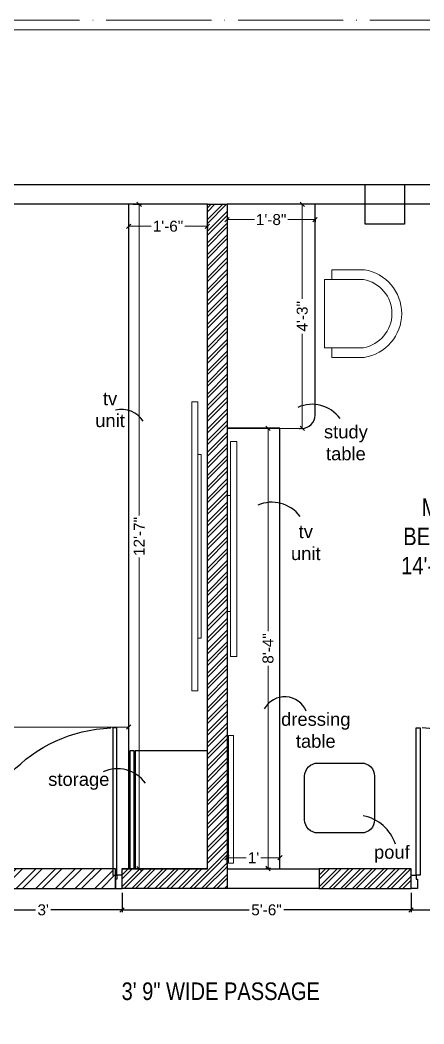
# Model space of a CAD drawing. Header units: millimetres. Extents: x 56222 to 3066687, y -650199 to -121287.
# Drawn here: x 150168.3 to 150260.5, y -177997.5 to -177768.6 of the extents above; entities that cross this region are included whole.
import ezdxf

# ---------------------------------------------------------------- set-up
doc = ezdxf.new("R2010")
doc.units = ezdxf.units.MM
doc.header["$MEASUREMENT"] = 0
doc.header["$PDMODE"] = 35
doc.linetypes.add('ACAD_ISO04W100', pattern=[30, 24, -3, 0, -3])
doc.layers.get('Defpoints').update_dxf_attribs({"color": 220})
doc.layers.add('AR DOOR', color=40, linetype='Continuous')
doc.layers.add('AR ELE-5', color=134, linetype='Continuous')
for name, color, linetype, lineweight in [('COLUMN', 1, 'Continuous', 30), ('dim05', 1, 'Continuous', 13), ('ELEVATION ( SPIRAL STAIR )', 250, 'Continuous', 9), ('FIRST FLOOR ( TEXT )', 7, 'Continuous', 9), ('FURNITURE', 32, 'Continuous', 9), ('GROUND FLOOR', 7, 'Continuous', 9), ('GROUND FLOOR  ( PLINE )', 251, 'Continuous', 30), ('Labelling', 1, 'Continuous', 25), ('SECOND FLOOR', 7, 'Continuous', 9), ('SECOND FLOOR  ( PLINE )', 251, 'Continuous', 30), ('wall', 7, 'Continuous', 30), ('XX~SLAB ( BEAM )~ ( DIM )', 7, 'Continuous', 9)]:
    doc.layers.add(name, color=color, linetype=linetype, lineweight=lineweight)
doc.layers.add('XX~SLAB ( PLINE )', color=251, linetype='Continuous', plot=False)
doc.styles.add('Arial', font='arial.ttf')
doc.styles.add('KATHA', font='swissc.ttf')
doc.styles.get("Standard").update_dxf_attribs({"font": 'arial.ttf', "height": 6})
doc.styles.add('style4', font='ARIALN.TTF')
doc.dimstyles.new('ISO-25', dxfattribs={"dimtxt": 2.5, "dimasz": 1, "dimexe": 0.5, "dimexo": 1, "dimtad": 0, "dimdec": 1, "dimlunit": 4, "dimtxsty": 'Standard', "dimblk": 'OBLIQUE', "dimcen": 2.5, "dimclrd": 1, "dimclre": 1, "dimclrt": 5, "dimadec": 0, "dimazin": 0, "dimtfac": 1, "dimtdec": 1, "dimtmove": 0, "dimatfit": 3, "dimfxl": 1, "dimlwd": -1, "dimarcsym": 0})
pattern_1 = [(45, (-15.878, -723.9666), (-1.325825215, 1.325825215), []), (45, (-14.994, -723.9666), (-1.325825215, 1.325825215), [])]

# ---------------------------------------------------------------- blocks, each defined once
blk = doc.blocks.new('*U256')
for points in [[(-1160, 0), (-1120, 0), (-1120, 30), (-1110, 30), (-1110, 100), (-1160, 100)], [(40, 0), (0, 0), (0, 30), (-10, 30), (-10, 100), (40, 100)], [(0, 0), (0, -1120), (-30, -1120), (-30, 0)]]:
    blk.add_lwpolyline(points, close=True)
at = {"layer": 'AR ELE-5', "linetype": 'ByBlock', "ltscale": 15}
blk.add_arc((1.6, 0.7), 1121.6, 180.03474, 267.62699, dxfattribs=at)
blk = doc.blocks.new('_Oblique')
at = {"layer": 'wall', "color": 0, "lineweight": -2}
blk.add_line((-0.5, -0.5), (0.5, 0.5), dxfattribs=at)
blk = doc.blocks.new('*D581')
at = {"layer": 'Defpoints', "color": 0, "transparency": 16777216}
for p in [(150155.57, -177966.61), (150191.57, -177966.62), (150191.57, -177971.49)]:
    blk.add_point(p, dxfattribs=at)
at = {"layer": 'dim05', "color": 5, "linetype": 'Continuous', "lineweight": -2, "transparency": 16777216}
for p, q in [((150155.57, -177967.61), (150155.57, -177971.99)), ((150191.57, -177967.62), (150191.57, -177971.99))]:
    blk.add_line(p, q, dxfattribs=at)
at = {"layer": 'dim05', "color": 5, "linetype": 'Continuous', "lineweight": 30, "transparency": 16777216}
for p, q in [((150155.57, -177971.49), (150171.8, -177971.49)), ((150191.57, -177971.49), (150175.35, -177971.49))]:
    blk.add_line(p, q, dxfattribs=at)
at = {"layer": 'dim05', "color": 5, "lineweight": 30, "transparency": 16777216, "rotation": 180}
blk.add_blockref('_Oblique', (150155.57, -177971.49), dxfattribs=at)
at = {"layer": 'dim05', "color": 5, "lineweight": 30, "transparency": 16777216}
blk.add_blockref('_Oblique', (150191.57, -177971.49), dxfattribs=at)
at = {"layer": 'dim05', "color": 5, "lineweight": 30, "transparency": 16777216, "insert": (150173.57, -177971.49), "char_height": 2.5, "attachment_point": 5, "style": 'Arial'}
blk.add_mtext("3'", dxfattribs=at)
blk = doc.blocks.new('*D584')
at = {"layer": 'Defpoints', "color": 0, "transparency": 16777216}
for p in [(150191.57, -177966.62), (150257.57, -177966.63), (150257.57, -177971.49)]:
    blk.add_point(p, dxfattribs=at)
at = {"layer": 'dim05', "color": 5, "linetype": 'Continuous', "lineweight": -2, "transparency": 16777216}
for p, q in [((150191.57, -177967.62), (150191.57, -177971.99)), ((150257.57, -177967.63), (150257.57, -177971.99))]:
    blk.add_line(p, q, dxfattribs=at)
at = {"layer": 'dim05', "color": 5, "linetype": 'Continuous', "lineweight": 30, "transparency": 16777216}
for p, q in [((150191.57, -177971.49), (150220.62, -177971.49)), ((150257.57, -177971.49), (150228.52, -177971.49))]:
    blk.add_line(p, q, dxfattribs=at)
at = {"layer": 'dim05', "color": 5, "lineweight": 30, "transparency": 16777216, "rotation": 180}
blk.add_blockref('_Oblique', (150191.57, -177971.49), dxfattribs=at)
at = {"layer": 'dim05', "color": 5, "lineweight": 30, "transparency": 16777216}
blk.add_blockref('_Oblique', (150257.57, -177971.49), dxfattribs=at)
at = {"layer": 'dim05', "color": 5, "transparency": 16777216, "insert": (150224.57, -177971.49), "char_height": 2.5, "attachment_point": 5, "style": 'Arial'}
blk.add_mtext('5\'-6"', dxfattribs=at)
blk = doc.blocks.new('*D585')
at = {"layer": 'Defpoints', "color": 0, "transparency": 16777216}
for p in [(150257.57, -177966.63), (150293.57, -177966.61), (150293.57, -177971.49)]:
    blk.add_point(p, dxfattribs=at)
at = {"layer": 'dim05', "color": 5, "linetype": 'Continuous', "lineweight": -2, "transparency": 16777216}
for p, q in [((150257.57, -177967.63), (150257.57, -177971.99)), ((150293.57, -177967.61), (150293.57, -177971.99))]:
    blk.add_line(p, q, dxfattribs=at)
at = {"layer": 'dim05', "color": 5, "linetype": 'Continuous', "lineweight": 30, "transparency": 16777216}
for p, q in [((150257.57, -177971.49), (150273.8, -177971.49)), ((150293.57, -177971.49), (150277.35, -177971.49))]:
    blk.add_line(p, q, dxfattribs=at)
at = {"layer": 'dim05', "color": 5, "lineweight": 30, "transparency": 16777216, "rotation": 180}
blk.add_blockref('_Oblique', (150257.57, -177971.49), dxfattribs=at)
at = {"layer": 'dim05', "color": 5, "lineweight": 30, "transparency": 16777216}
blk.add_blockref('_Oblique', (150293.57, -177971.49), dxfattribs=at)
at = {"layer": 'dim05', "color": 5, "transparency": 16777216, "insert": (150275.57, -177971.49), "char_height": 2.5, "attachment_point": 5, "style": 'Arial'}
blk.add_mtext("3'", dxfattribs=at)
blk = doc.blocks.new('*D610')
at = {"layer": 'Defpoints', "color": 0, "transparency": 16777216}
for p in [(150193.03, -177810.61), (150195.49, -177810.61), (150193.03, -177962.09)]:
    blk.add_point(p, dxfattribs=at)
at = {"layer": 'dim05', "color": 1, "linetype": 'Continuous', "lineweight": -2, "transparency": 16777216}
for p, q in [((150194.03, -177810.61), (150195.99, -177810.61)), ((150194.03, -177962.09), (150195.99, -177962.09))]:
    blk.add_line(p, q, dxfattribs=at)
at = {"layer": 'dim05', "color": 1, "linetype": 'Continuous', "transparency": 16777216}
for p, q in [((150195.49, -177810.61), (150195.49, -177881.55)), ((150195.49, -177962.09), (150195.49, -177891.15))]:
    blk.add_line(p, q, dxfattribs=at)
at = {"layer": 'dim05', "color": 1, "transparency": 16777216}
for p, rotation in [((150195.49, -177810.61), 90), ((150195.49, -177962.09), 270)]:
    blk.add_blockref('_Oblique', p, dxfattribs=dict(at, rotation=rotation))
at = {"layer": 'dim05', "color": 5, "lineweight": 25, "transparency": 16777216, "insert": (150195.49, -177886.35), "char_height": 2.5, "attachment_point": 5, "rotation": 90, "style": 'Arial'}
blk.add_mtext('12\'-7"', dxfattribs=at)
blk = doc.blocks.new('*D611')
at = {"layer": 'Defpoints', "color": 0, "transparency": 16777216}
for p in [(150193.07, -177814.28), (150211.07, -177814.28), (150211.07, -177815.62)]:
    blk.add_point(p, dxfattribs=at)
at = {"layer": 'dim05', "color": 1, "linetype": 'Continuous', "lineweight": -2, "transparency": 16777216}
for p, q in [((150193.07, -177815.28), (150193.07, -177816.12)), ((150211.07, -177815.28), (150211.07, -177816.12))]:
    blk.add_line(p, q, dxfattribs=at)
at = {"layer": 'dim05', "color": 1, "linetype": 'Continuous', "transparency": 16777216}
for p, q in [((150193.07, -177815.62), (150198.24, -177815.62)), ((150211.07, -177815.62), (150205.9, -177815.62))]:
    blk.add_line(p, q, dxfattribs=at)
at = {"layer": 'dim05', "color": 1, "transparency": 16777216, "rotation": 180}
blk.add_blockref('_Oblique', (150193.07, -177815.62), dxfattribs=at)
at = {"layer": 'dim05', "color": 1, "transparency": 16777216}
blk.add_blockref('_Oblique', (150211.07, -177815.62), dxfattribs=at)
at = {"layer": 'dim05', "color": 5, "lineweight": 25, "transparency": 16777216, "insert": (150202.07, -177815.62), "char_height": 2.5, "attachment_point": 5, "style": 'Arial'}
blk.add_mtext('1\'-6"', dxfattribs=at)
blk = doc.blocks.new('*D615')
at = {"layer": 'Defpoints', "color": 0, "transparency": 16777216}
for p in [(150122.02, -177927.62), (150193.07, -177927.62), (150193.07, -177929.8)]:
    blk.add_point(p, dxfattribs=at)
at = {"layer": 'dim05', "color": 1, "linetype": 'Continuous', "lineweight": -2, "transparency": 16777216}
for p, q in [((150122.02, -177928.62), (150122.02, -177930.3)), ((150193.07, -177928.62), (150193.07, -177930.3))]:
    blk.add_line(p, q, dxfattribs=at)
at = {"layer": 'dim05', "color": 1, "linetype": 'Continuous', "transparency": 16777216}
for p, q in [((150122.02, -177929.8), (150152.63, -177929.8)), ((150193.07, -177929.8), (150162.46, -177929.8))]:
    blk.add_line(p, q, dxfattribs=at)
at = {"layer": 'dim05', "color": 1, "transparency": 16777216, "rotation": 180}
blk.add_blockref('_Oblique', (150122.02, -177929.8), dxfattribs=at)
at = {"layer": 'dim05', "color": 1, "transparency": 16777216}
blk.add_blockref('_Oblique', (150193.07, -177929.8), dxfattribs=at)
at = {"layer": 'dim05', "color": 5, "lineweight": 25, "transparency": 16777216, "insert": (150157.55, -177929.8), "char_height": 2.5, "attachment_point": 5, "style": 'Arial'}
blk.add_mtext('5\'-11"', dxfattribs=at)
blk = doc.blocks.new('*D658')
at = {"layer": 'Defpoints', "color": 0, "transparency": 16777216}
for p in [(150215.57, -177959.6), (150215.57, -177962.11), (150227.62, -177962.11)]:
    blk.add_point(p, dxfattribs=at)
at = {"layer": 'dim05', "color": 1, "linetype": 'Continuous', "lineweight": -2, "transparency": 16777216}
for p, q in [((150215.57, -177961.11), (150215.57, -177959.1)), ((150227.62, -177961.11), (150227.62, -177959.1))]:
    blk.add_line(p, q, dxfattribs=at)
at = {"layer": 'dim05', "color": 1, "linetype": 'Continuous', "transparency": 16777216}
for p, q in [((150215.57, -177959.6), (150219.94, -177959.6)), ((150227.62, -177959.6), (150223.25, -177959.6))]:
    blk.add_line(p, q, dxfattribs=at)
at = {"layer": 'dim05', "color": 1, "transparency": 16777216, "rotation": 180}
blk.add_blockref('_Oblique', (150215.57, -177959.6), dxfattribs=at)
at = {"layer": 'dim05', "color": 1, "transparency": 16777216}
blk.add_blockref('_Oblique', (150227.62, -177959.6), dxfattribs=at)
at = {"layer": 'dim05', "color": 5, "lineweight": 25, "transparency": 16777216, "insert": (150221.6, -177959.6), "char_height": 2.5, "attachment_point": 5, "style": 'Arial'}
blk.add_mtext("1'", dxfattribs=at)
blk = doc.blocks.new('*D659')
at = {"layer": 'Defpoints', "color": 0, "transparency": 16777216}
for p in [(150224.92, -177861.69), (150227.65, -177861.69), (150226.53, -177962.06)]:
    blk.add_point(p, dxfattribs=at)
at = {"layer": 'dim05', "color": 1, "linetype": 'Continuous', "lineweight": -2, "transparency": 16777216}
for p, q in [((150226.65, -177861.69), (150224.42, -177861.69)), ((150225.53, -177962.06), (150224.42, -177962.06))]:
    blk.add_line(p, q, dxfattribs=at)
at = {"layer": 'dim05', "color": 1, "linetype": 'Continuous', "transparency": 16777216}
for p, q in [((150224.92, -177861.69), (150224.92, -177907.93)), ((150224.92, -177962.06), (150224.92, -177915.83))]:
    blk.add_line(p, q, dxfattribs=at)
at = {"layer": 'dim05', "color": 1, "transparency": 16777216}
for p, rotation in [((150224.92, -177861.69), 90), ((150224.92, -177962.06), 270)]:
    blk.add_blockref('_Oblique', p, dxfattribs=dict(at, rotation=rotation))
at = {"layer": 'dim05', "color": 5, "lineweight": 25, "transparency": 16777216, "insert": (150224.92, -177911.88), "char_height": 2.5, "attachment_point": 5, "rotation": 90, "style": 'Arial'}
blk.add_mtext('8\'-4"', dxfattribs=at)
blk = doc.blocks.new('*D660')
at = {"layer": 'Defpoints', "color": 0, "transparency": 16777216}
for p in [(150232.73, -177810.61), (150235.67, -177810.61), (150233.06, -177861.7)]:
    blk.add_point(p, dxfattribs=at)
at = {"layer": 'dim05', "color": 1, "linetype": 'Continuous', "lineweight": -2, "transparency": 16777216}
for p, q in [((150234.67, -177810.61), (150232.23, -177810.61)), ((150232.06, -177861.7), (150232.23, -177861.7))]:
    blk.add_line(p, q, dxfattribs=at)
at = {"layer": 'dim05', "color": 1, "linetype": 'Continuous', "transparency": 16777216}
for p, q in [((150232.73, -177810.61), (150232.73, -177832.16)), ((150232.73, -177861.7), (150232.73, -177840.15))]:
    blk.add_line(p, q, dxfattribs=at)
at = {"layer": 'dim05', "color": 1, "transparency": 16777216}
for p, rotation in [((150232.73, -177810.61), 90), ((150232.73, -177861.7), 270)]:
    blk.add_blockref('_Oblique', p, dxfattribs=dict(at, rotation=rotation))
at = {"layer": 'dim05', "color": 5, "lineweight": 25, "transparency": 16777216, "insert": (150232.73, -177836.15), "char_height": 2.5, "attachment_point": 5, "rotation": 90, "style": 'Arial'}
blk.add_mtext('4\'-3"', dxfattribs=at)
blk = doc.blocks.new('*D661')
at = {"layer": 'Defpoints', "color": 0, "transparency": 16777216}
for p in [(150215.57, -177812.14), (150235.67, -177812.69), (150235.67, -177814.11)]:
    blk.add_point(p, dxfattribs=at)
at = {"layer": 'dim05', "color": 1, "linetype": 'Continuous', "lineweight": -2, "transparency": 16777216}
for p, q in [((150215.57, -177813.14), (150215.57, -177814.61)), ((150235.67, -177813.69), (150235.67, -177814.61))]:
    blk.add_line(p, q, dxfattribs=at)
at = {"layer": 'dim05', "color": 1, "linetype": 'Continuous', "transparency": 16777216}
for p, q in [((150215.57, -177814.11), (150221.79, -177814.11)), ((150235.67, -177814.11), (150229.45, -177814.11))]:
    blk.add_line(p, q, dxfattribs=at)
at = {"layer": 'dim05', "color": 1, "transparency": 16777216, "rotation": 180}
blk.add_blockref('_Oblique', (150215.57, -177814.11), dxfattribs=at)
at = {"layer": 'dim05', "color": 1, "transparency": 16777216}
blk.add_blockref('_Oblique', (150235.67, -177814.11), dxfattribs=at)
at = {"layer": 'dim05', "color": 5, "lineweight": 25, "transparency": 16777216, "insert": (150225.62, -177814.11), "char_height": 2.5, "attachment_point": 5, "style": 'Arial'}
blk.add_mtext('1\'-8"', dxfattribs=at)

msp = doc.modelspace()

# ---------------------------------------------------------------- hatches: boundary and pattern name
at = {"layer": 'ELEVATION ( SPIRAL STAIR )', "lineweight": 5}
h = msp.add_hatch(dxfattribs=at)
h.set_pattern_fill('ANSI32', color=2, scale=8.479723)
h.set_pattern_definition([(45, (-15.878, -723.9666), (-2.24852616, 2.24852616), []), (45, (-14.379, -723.9666), (-2.24852616, 2.24852616), [])])
h.paths.add_polyline_path([(150190.0716, -177963.6055), (150189.4716, -177963.6055), (150189.4716, -177962.1055), (150156.806, -177962.1055, 0.01145185), (150156.7716, -177963.6463), (150156.7716, -177964.5055), (150157.0716, -177964.5055), (150157.0716, -177966.6055), (150190.0716, -177966.6055)])
h.paths.add_polyline_path([(150157.0716, -177964.5055), (150156.7716, -177964.5055), (150156.7716, -177963.6463, -0.00030313), (150156.7716, -177963.6055), (150155.5716, -177963.6055), (150155.5716, -177966.6055), (150157.0716, -177966.6055)])
h.paths.add_polyline_path([(150156.806, -177962.1055), (150155.5716, -177962.1055), (150155.5716, -177963.6055), (150156.7716, -177963.6055, -0.01114869)])
at = {"layer": 'GROUND FLOOR  ( PLINE )', "lineweight": 5}
h = msp.add_hatch(dxfattribs=at)
h.set_pattern_fill('ANSI32', color=3, scale=5)
h.set_pattern_definition(pattern_1)
h.paths.add_polyline_path([(150215.5716, -177810.6055), (150211.0718, -177810.6055), (150211.0718, -177962.1055), (150215.5716, -177962.1055)])
h = msp.add_hatch(dxfattribs=at)
h.set_pattern_fill('ANSI32', color=3, scale=5)
h.set_pattern_definition(pattern_1)
h.paths.add_polyline_path([(150215.5716, -177962.1055), (150211.0718, -177962.1055), (150191.5716, -177962.1055), (150191.5716, -177966.6055), (150211.0716, -177966.6055), (150215.5716, -177966.6055)])
h = msp.add_hatch(dxfattribs=at)
h.set_pattern_fill('ANSI32', color=3, scale=5)
h.set_pattern_definition(pattern_1)
h.paths.add_polyline_path([(150257.5716, -177962.1055), (150236.5716, -177962.1055), (150236.5716, -177966.6055), (150257.5716, -177966.6055)])

# ---------------------------------------------------------------- linework, layer by layer
at = {"lineweight": 9}
for points in [[(150217.7843, -177864.7044), (150216.3375, -177864.7044), (150216.3375, -177913.7044), (150217.7843, -177913.7044)], [(150216.3375, -177876.986), (150215.5716, -177876.986), (150215.5716, -177903.4229), (150216.3375, -177903.4229)], [(150216.3375, -177876.986), (150215.5716, -177876.986), (150215.5716, -177903.4229), (150216.3375, -177903.4229)]]:
    msp.add_lwpolyline(points, close=True, dxfattribs=at)
at = {"layer": 'COLUMN'}
msp.add_lwpolyline([(150247.0716, -177806.1055), (150256.0716, -177806.1055), (150256.0716, -177815.1055), (150247.0716, -177815.1055)], close=True, dxfattribs=at)
at = {"layer": 'ELEVATION ( SPIRAL STAIR )', "color": 5}
msp.add_lwpolyline([(150215.8981, -177960.8034), (150217.0546, -177960.8034), (150217.0546, -177931.7044), (150215.8981, -177931.7044)], close=True, dxfattribs=at)
at = {"layer": 'ELEVATION ( SPIRAL STAIR )', "color": 2, "lineweight": 30}
msp.add_lwpolyline([(150155.5716, -177966.6055), (150190.0716, -177966.6055), (150190.0716, -177962.1055), (150155.5716, -177962.1055)], close=True, dxfattribs=at)
at = {"layer": 'FURNITURE'}
for p, q in [((150239.4927, -177827.7676), (150237.8073, -177827.759)), ((150242.6653, -177827.759), (150246.5729, -177827.759))]:
    msp.add_line(p, q, dxfattribs=at)
at = {"layer": 'FURNITURE', "lineweight": 30}
for points in [[(150193.0716, -177962.0923), (150211.0714, -177962.0923), (150211.0714, -177810.6055), (150193.0716, -177810.6055)], [(150227.6185, -177861.6911), (150215.5716, -177861.6911), (150215.5716, -177962.1055), (150227.6185, -177962.1055)], [(150194.3216, -177935.218), (150193.3216, -177935.218), (150193.3216, -177962.0914), (150194.3216, -177962.0914)], [(150194.5716, -177962.0923), (150211.0718, -177962.0923), (150211.0718, -177935.218), (150194.5716, -177935.218)]]:
    msp.add_lwpolyline(points, close=True, dxfattribs=at)
msp.add_lwpolyline([(150232.6653, -177861.696, 0.41421356), (150235.6653, -177858.696), (150235.6653, -177810.6104), (150215.5716, -177810.6006), (150215.5716, -177861.6862), (150232.6653, -177861.696)], format="xyb", dxfattribs=at)
at = {"layer": 'FURNITURE', "flags": 128}
for points in [[(150239.4927, -177843.3012), (150239.4927, -177845.5257), (150246.8748, -177845.5257, 0.85361338), (150246.9263, -177825.5257), (150239.4927, -177825.5257), (150239.4927, -177827.7503)], [(150241.715, -177843.3012), (150239.4927, -177843.3012), (150246.6915, -177843.3035, 0.83575836), (150246.7368, -177827.748), (150241.715, -177827.748), (150239.4927, -177827.748)]]:
    msp.add_lwpolyline(points, format="xyb", dxfattribs=at)
at = {"layer": 'FURNITURE'}
msp.add_lwpolyline([(150237.8073, -177827.759), (150237.8073, -177843.3098), (150239.4927, -177843.3012)], dxfattribs=at)
at = {"layer": 'FURNITURE', "lineweight": 30}
msp.add_lwpolyline([(150236.2774, -177938.0004), (150246.2457, -177938.0004, -0.41421356), (150249.2457, -177941.0004), (150249.2457, -177950.9565, -0.41421356), (150246.2457, -177953.9565), (150236.2774, -177953.9565, -0.41421356), (150233.2774, -177950.9565), (150233.2774, -177941.0004, -0.41421356)], format="xyb", close=True, dxfattribs=at)
at = {"layer": 'GROUND FLOOR'}
msp.add_line((149896.8216, -177770.8555), (150392.5716, -177770.8555), dxfattribs=at)
at = {"layer": 'GROUND FLOOR', "color": 1, "linetype": 'ACAD_ISO04W100'}
msp.add_lwpolyline([(150392.5716, -177768.6055), (149894.5716, -177768.6055), (149894.5716, -178231.1055), (150392.5716, -178231.1055)], dxfattribs=at)
at = {"layer": 'GROUND FLOOR  ( PLINE )', "color": 3}
for points in [[(150211.0718, -177962.1055), (150211.0718, -177810.6055), (150215.5716, -177810.6055), (150215.5716, -177962.1055)], [(150215.5716, -177962.079), (150215.5716, -177966.6055), (150191.5716, -177966.6187), (150191.5716, -177962.0923), (150211.0718, -177962.0815)]]:
    msp.add_lwpolyline(points, dxfattribs=at)
msp.add_lwpolyline([(150236.5716, -177966.632), (150257.5716, -177966.632), (150257.5716, -177962.1055), (150236.5716, -177962.1055)], close=True, dxfattribs=at)
at = {"layer": 'Labelling', "color": 1}
for centre, radius, start, end in [((150191.4031, -177863.3824, -0.0006), 6.0106, 33.230594, 102.615734), ((150234.9571, -177864.1587), 7.9448, 36.106822, 114.080026), ((150225.8034, -177886.4884), 7.9448, 36.106822, 114.080026), ((150228.7374, -177928.2323), 5.338, 22.716752, 151.008865), ((150190.4808, -177947.2651, 0.0006), 7.9448, 36.106822, 114.080026), ((150244.8124, -177959.5492, -0.0006), 9.6892, 18.394643, 78.99677)]:
    msp.add_arc(centre, radius, start, end, dxfattribs=at)
at = {"layer": 'SECOND FLOOR'}
for p, q in [((149992.0716, -177806.1055), (150392.5716, -177806.1055)), ((150001.0716, -177810.6055), (150211.0716, -177810.6055)), ((150211.0716, -177810.6055), (150211.0716, -177962.1055)), ((150215.5716, -177810.6055), (150383.5716, -177810.6055)), ((150215.5716, -177962.1055), (150215.5716, -177810.6055)), ((150211.0716, -177966.6055), (150215.5716, -177966.6055))]:
    msp.add_line(p, q, dxfattribs=at)
at = {"layer": 'SECOND FLOOR  ( PLINE )'}
msp.add_lwpolyline([(150211.0716, -177966.6055), (150191.5716, -177966.6055), (150191.5716, -177962.1055), (150211.0716, -177962.1055), (150211.0716, -177810.6055), (150142.0716, -177810.6055), (150142.0716, -177806.1055), (150287.5709, -177806.1055), (150287.5709, -177810.6055), (150215.5716, -177810.6055), (150215.5716, -177962.1055), (150236.5716, -177962.1055), (150236.5716, -177966.6055), (150215.5716, -177966.6055)], close=True, dxfattribs=at)
at = {"layer": 'XX~SLAB ( BEAM )~ ( DIM )'}
for points in [[(150207.5227, -177855.6397), (150208.9194, -177855.6397), (150208.9194, -177921.5713), (150207.5227, -177921.5713)], [(150208.9194, -177867.6397), (150209.6177, -177867.6397), (150209.6177, -177909.5713), (150208.9194, -177909.5713)]]:
    msp.add_lwpolyline(points, close=True, dxfattribs=at)
at = {"layer": 'XX~SLAB ( PLINE )'}
msp.add_lwpolyline([(149987.5716, -177806.1055), (150392.5716, -177806.1055), (150392.5716, -178116.6055), (150383.5716, -178116.6055), (150363.7669, -178116.6055), (150323.4298, -178116.6055), (150298.0716, -178116.6055), (150151.0716, -178116.6055), (150077.8281, -178116.6055), (149987.5716, -178116.6055)], close=True, dxfattribs=at)

# ---------------------------------------------------------------- block references
at = {"layer": 'AR DOOR', "linetype": 'ByBlock', "lineweight": -2, "extrusion": (0, 0, -1), "yscale": 0.02999999999996949, "zscale": -0.02999999999996949, "rotation": 180}
for p, xscale in [((-150190.3716, -177963.6055), 0.02999999999996949), ((-150258.7716, -177963.6055), -0.02999999999996949)]:
    msp.add_blockref('*U256', p, dxfattribs=dict(at, xscale=xscale))

# ---------------------------------------------------------------- texts
at = {"layer": 'FIRST FLOOR ( TEXT )', "char_height": 4, "attachment_point": 5, "style": 'KATHA'}
for s, insert in [("MASTER \\PBEDROOM 2\\P14'-0'' x 12'-8''", (150269.5462, -177886.3555)), ('3\' 9" WIDE PASSAGE', (150214.1152, -177990.0687))]:
    msp.add_mtext(s, dxfattribs=dict(at, insert=insert))
at = {"layer": 'Labelling', "color": 1, "char_height": 3, "width": 33.454272, "attachment_point": 5, "style": 'style4'}
for s, insert in [('\\A1;{\\fArial|b0|i0|c0|p34;tv \\Punit}', (150188.8365, -177857.4348)), ('\\A1;{\\fArial|b0|i0|c0|p34;study \\Ptable}', (150242.696, -177865.0002, -0.0006)), ('\\A1;{\\fArial|b0|i0|c0|p34;tv \\Punit}', (150233.5423, -177887.752, -0.0006)), ('\\A1;{\\fArial|b0|i0|c0|p34;dressing\\Ptable}', (150235.817, -177930.5431, -0.0006)), ('\\A1;{\\fArial|b0|i0|c0|p34;storage}', (150181.7016, -177942.1685)), ('\\A1;{\\fArial|b0|i0|c0|p34;pouf }', (150253.1951, -177958.7752, -0.0704))]:
    msp.add_mtext(s, dxfattribs=dict(at, insert=insert))

# ---------------------------------------------------------------- dimensions: what is measured, and where the dimension line sits
at = {"layer": 'dim05', "color": 27, "lineweight": 25, "true_color": 0x7d5120}
for base, p1, p2, picture, middle in [((150195.4884, -177810.6055), (150193.0305, -177962.0915), (150193.0305, -177810.6055), '*D610', (150195.4884, -177886.3485)), ((150232.7342, -177810.6104), (150233.0579, -177861.696), (150235.6653, -177810.6104), '*D660', (150232.7342, -177836.1532)), ((150224.9222, -177861.6931), (150226.5345, -177962.0595), (150227.6534, -177861.6931), '*D659', (150224.9222, -177911.8763))]:
    dim = msp.add_linear_dim(base=base, p1=p1, p2=p2, angle=90, dimstyle='ISO-25', override={"dimdec": 0, "dimtxsty": 'Arial'}, dxfattribs=at)
    dim.commit()
    dim.dimension.update_dxf_attribs({"geometry": picture, "text_midpoint": middle})
for base, p1, p2, picture, middle in [((150211.0714, -177815.6167), (150193.0716, -177814.2771), (150211.0714, -177814.2771), '*D611', (150202.0715, -177815.6167)), ((150235.6653, -177814.1075), (150215.5716, -177812.1415), (150235.6653, -177812.692), '*D661', (150225.6185, -177814.1075)), ((150193.0716, -177929.8012), (150122.0187, -177927.6201), (150193.0716, -177927.6201), '*D615', (150157.5452, -177929.8012)), ((150215.5716, -177959.6048), (150227.6185, -177962.1055), (150215.5716, -177962.1055), '*D658', (150221.595, -177959.6048))]:
    dim = msp.add_linear_dim(base=base, p1=p1, p2=p2, dimstyle='ISO-25', override={"dimdec": 0, "dimtxsty": 'Arial'}, dxfattribs=at)
    dim.commit()
    dim.dimension.update_dxf_attribs({"geometry": picture, "text_midpoint": middle})
at = {"layer": 'dim05', "color": 27, "lineweight": 30, "true_color": 0x7d5120}
dim = msp.add_linear_dim(base=(150191.5716, -177971.4852), p1=(150155.5716, -177966.6055), p2=(150191.5716, -177966.6187), dimstyle='ISO-25', override={"dimtxsty": 'Arial', "dimclrd": 5, "dimclre": 5, "dimlwd": 30}, dxfattribs=at)
dim.commit()
dim.dimension.update_dxf_attribs({"geometry": '*D581', "text_midpoint": (150173.5716, -177971.4852)})
at = {"layer": 'dim05'}
for base, p1, p2, picture, middle in [((150257.5716, -177971.4852), (150191.5716, -177966.6187), (150257.5716, -177966.632), '*D584', (150224.5716, -177971.4852)), ((150293.5716, -177971.4852), (150257.5716, -177966.632), (150293.5716, -177966.6055), '*D585', (150275.5716, -177971.4852))]:
    dim = msp.add_linear_dim(base=base, p1=p1, p2=p2, dimstyle='ISO-25', override={"dimtxsty": 'Arial', "dimclrd": 5, "dimclre": 5, "dimtmove": 1, "dimlwd": 30}, dxfattribs=at)
    dim.commit()
    dim.dimension.update_dxf_attribs({"geometry": picture, "text_midpoint": middle})

doc.saveas('drawing.dxf')
